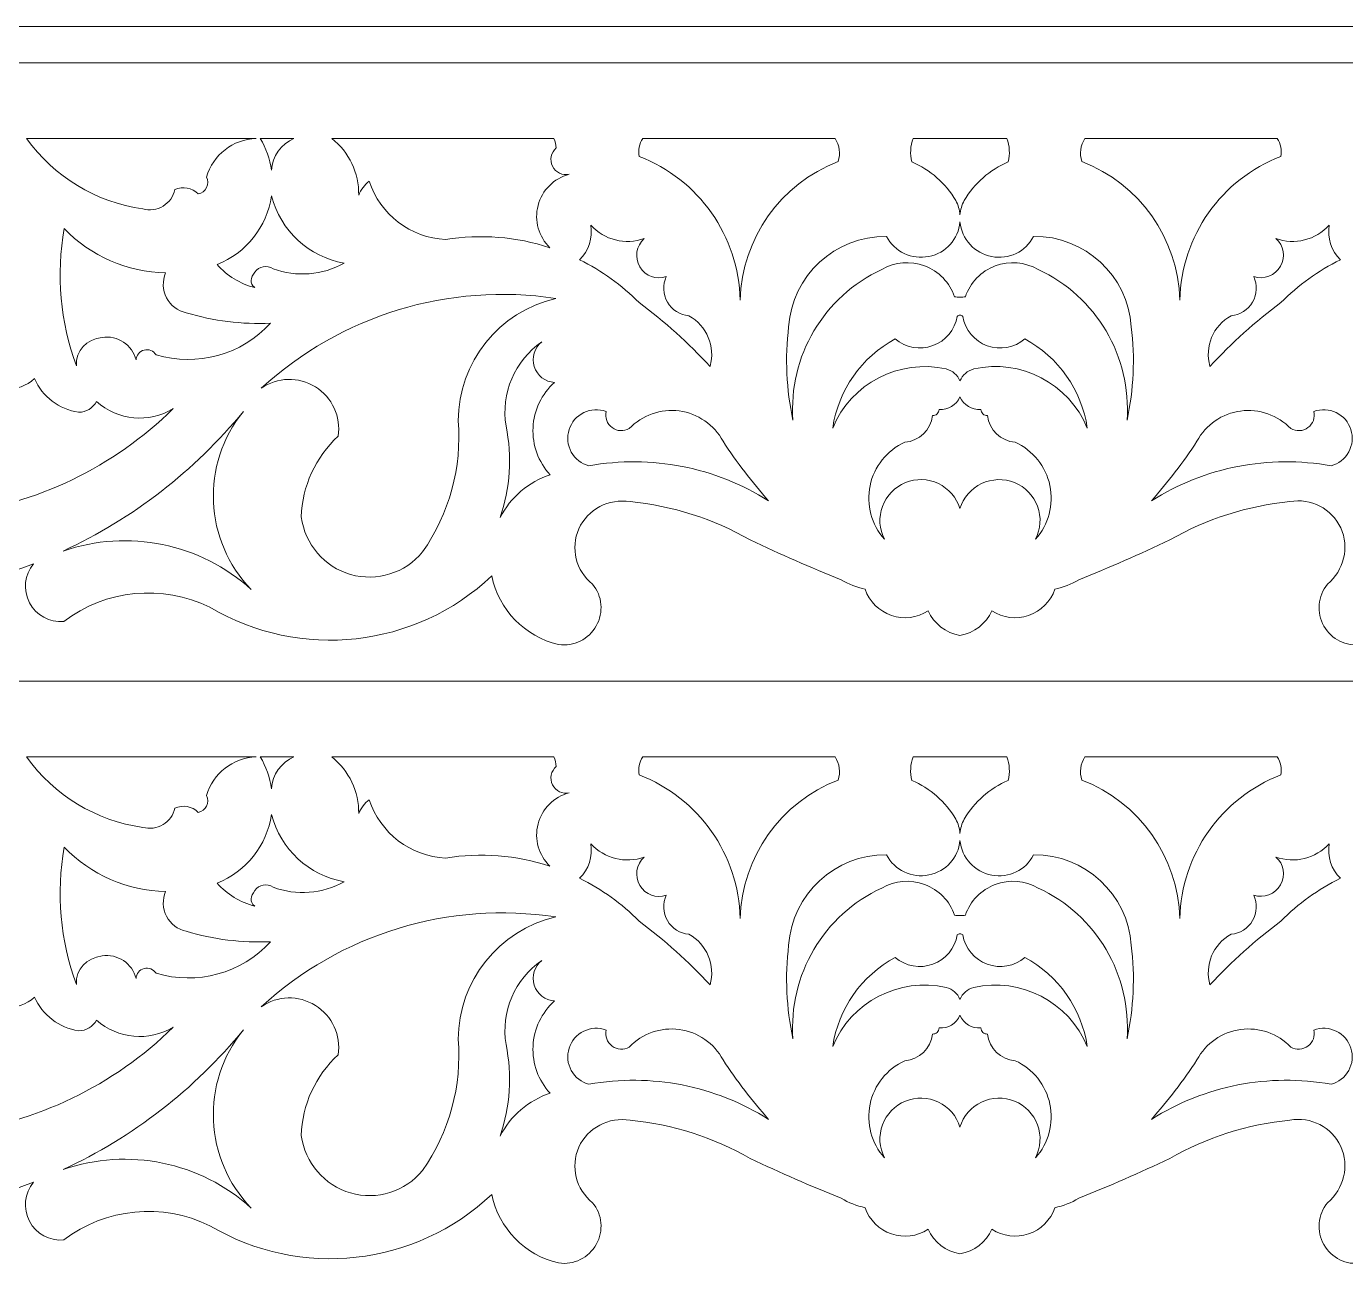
# Model space of a CAD drawing. Header units: millimetres. Extents: x 4334 to 4578, y 2334 to 2588.
# Drawn here: x 4385 to 4457.4, y 2386.8 to 2456.2 of the extents above; entities that cross this region are included whole.
import ezdxf

# ---------------------------------------------------------------- set-up
doc = ezdxf.new("R2010")
doc.units = ezdxf.units.MM
doc.header["$MEASUREMENT"] = 0
doc.layers.add('SITARA ALL', color=18, linetype='Continuous', true_color=0x000000)

msp = doc.modelspace()

# ---------------------------------------------------------------- linework, layer by layer
at = {"layer": 'SITARA ALL', "lineweight": 9}
for points, knots in [([(4334.261, 2456.195), (4334.261, 2456.195), (4578.261, 2456.195), (4578.261, 2456.195), (4578.261, 2456.195), (4578.261, 2334.195), (4578.261, 2334.195), (4578.261, 2334.195), (4334.261, 2334.195), (4334.261, 2334.195), (4334.261, 2334.195), (4334.261, 2456.195), (4334.261, 2456.195)], [0, 0, 0, 0, 0.25, 0.25, 0.25, 0.5, 0.5, 0.5, 0.75, 0.75, 0.75, 1, 1, 1, 1]), ([(4461.984, 2426.008), (4466.189, 2422.041), (4472.506, 2421.336), (4477.476, 2424.288), (4480.084, 2425.564), (4483.191, 2425.26), (4485.505, 2423.506), (4486.285, 2423.441), (4487.028, 2423.851), (4487.389, 2424.546), (4487.75, 2425.241), (4487.667, 2426.074), (4487.165, 2426.674), (4490.548, 2425.357), (4494.152, 2424.705), (4497.782, 2424.756), (4499.253, 2425.095), (4500.797, 2424.671), (4501.891, 2423.63), (4502.483, 2424.149), (4502.609, 2425.022), (4502.187, 2425.687), (4503.443, 2425.07), (4504.531, 2424.157), (4505.356, 2423.026), (4505.847, 2424.006), (4505.845, 2425.16), (4505.35, 2426.138), (4504.855, 2427.116), (4503.934, 2427.799), (4502.853, 2427.982), (4503.969, 2427.938), (4505.066, 2427.676), (4506.081, 2427.211), (4506.446, 2426.812), (4507.021, 2426.684), (4507.521, 2426.89), (4508.021, 2427.097), (4508.339, 2427.582), (4508.316, 2428.122), (4509.198, 2426.787), (4509.057, 2425.02), (4507.977, 2423.839), (4509.197, 2424.087), (4510.192, 2424.965), (4510.59, 2426.144), (4510.988, 2427.324), (4510.737, 2428.615), (4509.916, 2429.551), (4510.5, 2429.046), (4510.999, 2428.45), (4511.392, 2427.785), (4512.219, 2428.335), (4512.682, 2429.29), (4512.601, 2430.28), (4512.509, 2431.194), (4512.721, 2432.114), (4513.205, 2432.896), (4513.2, 2432.011), (4513.67, 2431.192), (4514.438, 2430.75), (4513.786, 2429.958), (4513.848, 2428.799), (4514.58, 2428.081), (4515.311, 2427.363), (4516.28, 2427.179), (4517.06, 2427.845), (4516.894, 2427.707), (4516.796, 2427.505), (4516.789, 2427.29), (4516.782, 2427.075), (4516.868, 2426.868), (4517.025, 2426.721), (4517.182, 2426.574), (4517.394, 2426.501), (4517.608, 2426.521), (4517.823, 2426.541), (4518.017, 2426.652), (4518.144, 2426.826), (4520.116, 2427.879), (4522.372, 2428.28), (4524.586, 2427.972), (4527.037, 2427.775), (4529.466, 2428.553), (4531.346, 2430.138), (4531.712, 2428.87), (4532.986, 2428.094), (4534.28, 2428.354), (4534.28, 2428.354), (4536.261, 2428.354), (4536.261, 2428.354), (4536.261, 2428.354), (4536.261, 2454.195), (4536.261, 2454.195), (4536.261, 2454.195), (4436.261, 2454.195), (4436.261, 2454.195), (4436.261, 2454.195), (4336.261, 2454.195), (4336.261, 2454.195), (4336.261, 2454.195), (4336.261, 2428.354), (4336.261, 2428.354), (4336.261, 2428.354), (4338.242, 2428.354), (4338.242, 2428.354), (4339.536, 2428.096), (4340.811, 2428.87), (4341.176, 2430.138), (4343.056, 2428.553), (4345.485, 2427.775), (4347.936, 2427.972), (4350.15, 2428.28), (4352.406, 2427.879), (4354.378, 2426.826), (4354.504, 2426.652), (4354.7, 2426.541), (4354.914, 2426.521), (4355.129, 2426.501), (4355.34, 2426.573), (4355.497, 2426.721), (4355.654, 2426.869), (4355.739, 2427.076), (4355.733, 2427.291), (4355.726, 2427.507), (4355.628, 2427.708), (4355.462, 2427.845), (4356.316, 2427.278), (4357.462, 2427.457), (4358.102, 2428.258), (4358.742, 2429.06), (4358.826, 2430.042), (4358.084, 2430.75), (4358.851, 2431.192), (4359.321, 2432.011), (4359.317, 2432.896), (4359.8, 2432.114), (4360.012, 2431.194), (4359.92, 2430.28), (4359.84, 2429.29), (4360.302, 2428.335), (4361.13, 2427.785), (4361.523, 2428.45), (4362.021, 2429.046), (4362.605, 2429.551), (4361.788, 2428.612), (4361.533, 2427.31), (4361.936, 2426.132), (4362.338, 2424.954), (4363.324, 2424.082), (4364.544, 2423.839), (4363.463, 2425.02), (4363.324, 2426.786), (4364.206, 2428.122), (4364.188, 2427.582), (4364.51, 2427.088), (4365.011, 2426.886), (4365.513, 2426.684), (4366.079, 2426.808), (4366.441, 2427.211), (4367.456, 2427.676), (4368.552, 2427.938), (4369.668, 2427.982), (4368.588, 2427.797), (4367.66, 2427.11), (4367.168, 2426.131), (4366.675, 2425.152), (4366.672, 2424.005), (4367.166, 2423.026), (4367.991, 2424.157), (4369.078, 2425.07), (4370.334, 2425.687), (4369.913, 2425.021), (4370.038, 2424.149), (4370.63, 2423.63), (4371.724, 2424.671), (4373.268, 2425.094), (4374.74, 2424.756), (4378.37, 2424.705), (4381.974, 2425.356), (4385.357, 2426.674), (4384.859, 2426.07), (4384.773, 2425.226), (4385.139, 2424.533), (4385.505, 2423.841), (4386.237, 2423.435), (4387.017, 2423.506), (4389.33, 2425.261), (4392.437, 2425.563), (4395.045, 2424.288), (4400.018, 2421.34), (4406.336, 2422.038), (4410.538, 2426.008), (4410.915, 2424.14), (4412.347, 2422.666), (4414.204, 2422.238), (4415.041, 2422.116), (4415.866, 2422.523), (4416.278, 2423.262), (4416.691, 2424.001), (4416.615, 2424.904), (4416.072, 2425.552), (4415.158, 2426.279), (4414.85, 2427.532), (4415.323, 2428.6), (4415.797, 2429.668), (4416.979, 2430.274), (4418.132, 2430.085), (4420.458, 2429.861), (4422.711, 2429.142), (4424.738, 2427.979), (4426.384, 2427.201), (4428.052, 2426.472), (4429.741, 2425.792), (4430.147, 2425.551), (4430.589, 2425.377), (4431.05, 2425.276), (4431.282, 2424.598), (4431.815, 2424.067), (4432.493, 2423.835), (4433.171, 2423.604), (4433.913, 2423.697), (4434.511, 2424.091), (4434.83, 2423.375), (4435.487, 2422.867), (4436.261, 2422.741), (4437.034, 2422.868), (4437.692, 2423.375), (4438.01, 2424.091), (4438.609, 2423.698), (4439.356, 2423.604), (4440.033, 2423.837), (4440.71, 2424.07), (4441.24, 2424.598), (4441.471, 2425.276), (4441.933, 2425.377), (4442.375, 2425.551), (4442.781, 2425.792), (4444.469, 2426.472), (4446.138, 2427.201), (4447.784, 2427.979), (4449.811, 2429.142), (4452.063, 2429.861), (4454.389, 2430.085), (4455.538, 2430.296), (4456.685, 2429.703), (4457.178, 2428.645), (4457.671, 2427.586), (4457.349, 2426.296), (4456.449, 2425.552), (4455.912, 2424.899), (4455.833, 2423.982), (4456.252, 2423.247), (4456.67, 2422.512), (4457.482, 2422.109), (4458.318, 2422.238), (4460.174, 2422.667), (4461.608, 2424.14), (4461.984, 2426.008)], [0, 0, 0, 0, 0.011628, 0.011628, 0.011628, 0.023256, 0.023256, 0.023256, 0.034884, 0.034884, 0.034884, 0.046512, 0.046512, 0.046512, 0.05814, 0.05814, 0.05814, 0.069767, 0.069767, 0.069767, 0.081395, 0.081395, 0.081395, 0.093023, 0.093023, 0.093023, 0.104651, 0.104651, 0.104651, 0.116279, 0.116279, 0.116279, 0.127907, 0.127907, 0.127907, 0.139535, 0.139535, 0.139535, 0.151163, 0.151163, 0.151163, 0.162791, 0.162791, 0.162791, 0.174419, 0.174419, 0.174419, 0.186047, 0.186047, 0.186047, 0.197674, 0.197674, 0.197674, 0.209302, 0.209302, 0.209302, 0.22093, 0.22093, 0.22093, 0.232558, 0.232558, 0.232558, 0.244186, 0.244186, 0.244186, 0.255814, 0.255814, 0.255814, 0.267442, 0.267442, 0.267442, 0.27907, 0.27907, 0.27907, 0.290698, 0.290698, 0.290698, 0.302326, 0.302326, 0.302326, 0.313953, 0.313953, 0.313953, 0.325581, 0.325581, 0.325581, 0.337209, 0.337209, 0.337209, 0.348837, 0.348837, 0.348837, 0.360465, 0.360465, 0.360465, 0.372093, 0.372093, 0.372093, 0.383721, 0.383721, 0.383721, 0.395349, 0.395349, 0.395349, 0.406977, 0.406977, 0.406977, 0.418605, 0.418605, 0.418605, 0.430233, 0.430233, 0.430233, 0.44186, 0.44186, 0.44186, 0.453488, 0.453488, 0.453488, 0.465116, 0.465116, 0.465116, 0.476744, 0.476744, 0.476744, 0.488372, 0.488372, 0.488372, 0.5, 0.5, 0.5, 0.511628, 0.511628, 0.511628, 0.523256, 0.523256, 0.523256, 0.534884, 0.534884, 0.534884, 0.546512, 0.546512, 0.546512, 0.55814, 0.55814, 0.55814, 0.569767, 0.569767, 0.569767, 0.581395, 0.581395, 0.581395, 0.593023, 0.593023, 0.593023, 0.604651, 0.604651, 0.604651, 0.616279, 0.616279, 0.616279, 0.627907, 0.627907, 0.627907, 0.639535, 0.639535, 0.639535, 0.651163, 0.651163, 0.651163, 0.662791, 0.662791, 0.662791, 0.674419, 0.674419, 0.674419, 0.686047, 0.686047, 0.686047, 0.697674, 0.697674, 0.697674, 0.709302, 0.709302, 0.709302, 0.72093, 0.72093, 0.72093, 0.732558, 0.732558, 0.732558, 0.744186, 0.744186, 0.744186, 0.755814, 0.755814, 0.755814, 0.767442, 0.767442, 0.767442, 0.77907, 0.77907, 0.77907, 0.790698, 0.790698, 0.790698, 0.802326, 0.802326, 0.802326, 0.813953, 0.813953, 0.813953, 0.825581, 0.825581, 0.825581, 0.837209, 0.837209, 0.837209, 0.848837, 0.848837, 0.848837, 0.860465, 0.860465, 0.860465, 0.872093, 0.872093, 0.872093, 0.883721, 0.883721, 0.883721, 0.895349, 0.895349, 0.895349, 0.906977, 0.906977, 0.906977, 0.918605, 0.918605, 0.918605, 0.930233, 0.930233, 0.930233, 0.94186, 0.94186, 0.94186, 0.953488, 0.953488, 0.953488, 0.965116, 0.965116, 0.965116, 0.976744, 0.976744, 0.976744, 0.988372, 0.988372, 0.988372, 1, 1, 1, 1]), ([(4391.363, 2446.168), (4388.796, 2446.532), (4386.489, 2447.932), (4384.981, 2450.041), (4384.981, 2450.041), (4397.585, 2450.041), (4397.585, 2450.041), (4396.315, 2449.991), (4395.219, 2449.137), (4394.861, 2447.917), (4394.953, 2447.738), (4394.956, 2447.525), (4394.868, 2447.343), (4394.781, 2447.162), (4394.611, 2447.031), (4394.413, 2446.992), (4394.075, 2447.329), (4393.567, 2447.423), (4393.131, 2447.229), (4393.046, 2446.85), (4392.809, 2446.521), (4392.475, 2446.321), (4392.142, 2446.12), (4391.739, 2446.065), (4391.363, 2446.168)], [0, 0, 0, 0, 0.125, 0.125, 0.125, 0.25, 0.25, 0.25, 0.375, 0.375, 0.375, 0.5, 0.5, 0.5, 0.625, 0.625, 0.625, 0.75, 0.75, 0.75, 0.875, 0.875, 0.875, 1, 1, 1, 1]), ([(4398.438, 2448.291), (4398.347, 2448.909), (4398.136, 2449.503), (4397.817, 2450.041), (4397.817, 2450.041), (4399.671, 2450.041), (4399.671, 2450.041), (4398.96, 2449.74), (4398.482, 2449.062), (4398.438, 2448.291)], [0, 0, 0, 0, 0.333333, 0.333333, 0.333333, 0.666667, 0.666667, 0.666667, 1, 1, 1, 1]), ([(4413.735, 2444.037), (4411.886, 2444.64), (4409.92, 2444.794), (4408, 2444.487), (4406.072, 2444.58), (4404.401, 2445.857), (4403.804, 2447.692), (4403.548, 2447.49), (4403.349, 2447.225), (4403.225, 2446.923), (4403.243, 2448.136), (4402.698, 2449.288), (4401.747, 2450.041), (4401.747, 2450.041), (4413.941, 2450.041), (4413.941, 2450.041), (4414.021, 2449.877), (4414.067, 2449.698), (4414.078, 2449.515), (4413.789, 2449.266), (4413.707, 2448.852), (4413.878, 2448.511), (4414.05, 2448.169), (4414.415, 2447.985), (4414.788, 2448.068), (4413.95, 2447.849), (4413.296, 2447.194), (4413.079, 2446.356), (4412.862, 2445.518), (4413.109, 2444.635), (4413.735, 2444.037)], [0, 0, 0, 0, 0.1, 0.1, 0.1, 0.2, 0.2, 0.2, 0.3, 0.3, 0.3, 0.4, 0.4, 0.4, 0.5, 0.5, 0.5, 0.6, 0.6, 0.6, 0.7, 0.7, 0.7, 0.8, 0.8, 0.8, 0.9, 0.9, 0.9, 1, 1, 1, 1]), ([(4424.183, 2441.16), (4424.102, 2444.675), (4421.912, 2447.791), (4418.632, 2449.055), (4418.571, 2449.397), (4418.642, 2449.749), (4418.829, 2450.041), (4418.829, 2450.041), (4429.401, 2450.041), (4429.401, 2450.041), (4429.643, 2449.662), (4429.704, 2449.194), (4429.566, 2448.766), (4426.4, 2447.549), (4424.276, 2444.551), (4424.183, 2441.16)], [0, 0, 0, 0, 0.2, 0.2, 0.2, 0.4, 0.4, 0.4, 0.6, 0.6, 0.6, 0.8, 0.8, 0.8, 1, 1, 1, 1]), ([(4436.261, 2445.84), (4436.236, 2446.115), (4436.158, 2446.382), (4436.032, 2446.628), (4435.471, 2447.575), (4434.623, 2448.319), (4433.611, 2448.752), (4433.506, 2449.179), (4433.533, 2449.629), (4433.688, 2450.041), (4433.688, 2450.041), (4436.261, 2450.041), (4436.261, 2450.041), (4436.261, 2450.041), (4438.834, 2450.041), (4438.834, 2450.041), (4438.989, 2449.629), (4439.015, 2449.179), (4438.911, 2448.752), (4437.898, 2448.318), (4437.051, 2447.575), (4436.49, 2446.628), (4436.363, 2446.382), (4436.286, 2446.115), (4436.261, 2445.84)], [0, 0, 0, 0, 0.125, 0.125, 0.125, 0.25, 0.25, 0.25, 0.375, 0.375, 0.375, 0.5, 0.5, 0.5, 0.625, 0.625, 0.625, 0.75, 0.75, 0.75, 0.875, 0.875, 0.875, 1, 1, 1, 1]), ([(4448.339, 2441.16), (4448.244, 2444.551), (4446.123, 2447.551), (4442.955, 2448.766), (4442.817, 2449.194), (4442.878, 2449.662), (4443.121, 2450.041), (4443.121, 2450.041), (4453.692, 2450.041), (4453.692, 2450.041), (4453.88, 2449.749), (4453.95, 2449.397), (4453.89, 2449.055), (4450.61, 2447.79), (4448.418, 2444.675), (4448.339, 2441.16)], [0, 0, 0, 0, 0.2, 0.2, 0.2, 0.4, 0.4, 0.4, 0.6, 0.6, 0.6, 0.8, 0.8, 0.8, 1, 1, 1, 1]), ([(4397.517, 2441.842), (4396.717, 2442.052), (4395.995, 2442.493), (4395.443, 2443.11), (4397.045, 2443.742), (4398.186, 2445.178), (4398.438, 2446.881), (4398.925, 2444.971), (4400.486, 2443.524), (4402.428, 2443.187), (4401.233, 2442.518), (4399.803, 2442.408), (4398.518, 2442.884), (4398.19, 2443.102), (4397.748, 2443.021), (4397.517, 2442.701), (4397.287, 2442.381), (4397.207, 2442.085), (4397.517, 2441.842)], [0, 0, 0, 0, 0.166667, 0.166667, 0.166667, 0.333333, 0.333333, 0.333333, 0.5, 0.5, 0.5, 0.666667, 0.666667, 0.666667, 0.833333, 0.833333, 0.833333, 1, 1, 1, 1]), ([(4445.439, 2434.56), (4445.689, 2438.068), (4443.748, 2441.363), (4440.556, 2442.839), (4439.839, 2443.254), (4438.974, 2443.326), (4438.198, 2443.034), (4437.423, 2442.743), (4436.821, 2442.124), (4436.555, 2441.34), (4436.457, 2441.326), (4436.359, 2441.321), (4436.261, 2441.325), (4436.162, 2441.321), (4436.064, 2441.326), (4435.967, 2441.34), (4435.699, 2442.124), (4435.094, 2442.746), (4434.318, 2443.036), (4433.542, 2443.326), (4432.682, 2443.255), (4431.966, 2442.839), (4428.774, 2441.361), (4426.83, 2438.068), (4427.082, 2434.56), (4426.72, 2436.246), (4426.64, 2437.981), (4426.848, 2439.694), (4427.043, 2442.507), (4429.399, 2444.683), (4432.219, 2444.66), (4432.664, 2443.815), (4433.614, 2443.365), (4434.55, 2443.556), (4435.486, 2443.746), (4436.181, 2444.5), (4436.261, 2445.453), (4436.354, 2444.502), (4437.064, 2443.726), (4438.002, 2443.549), (4438.941, 2443.373), (4439.87, 2443.809), (4440.303, 2444.66), (4443.123, 2444.686), (4445.476, 2442.507), (4445.674, 2439.694), (4445.881, 2437.981), (4445.802, 2436.246), (4445.439, 2434.56)], [0, 0, 0, 0, 0.0625, 0.0625, 0.0625, 0.125, 0.125, 0.125, 0.1875, 0.1875, 0.1875, 0.25, 0.25, 0.25, 0.3125, 0.3125, 0.3125, 0.375, 0.375, 0.375, 0.4375, 0.4375, 0.4375, 0.5, 0.5, 0.5, 0.5625, 0.5625, 0.5625, 0.625, 0.625, 0.625, 0.6875, 0.6875, 0.6875, 0.75, 0.75, 0.75, 0.8125, 0.8125, 0.8125, 0.875, 0.875, 0.875, 0.9375, 0.9375, 0.9375, 1, 1, 1, 1]), ([(4387.714, 2437.545), (4386.829, 2439.955), (4386.597, 2442.557), (4387.042, 2445.086), (4388.505, 2443.566), (4390.51, 2442.689), (4392.62, 2442.649), (4392.431, 2442.21), (4392.448, 2441.709), (4392.668, 2441.285), (4392.888, 2440.86), (4393.284, 2440.558), (4393.752, 2440.46), (4395.252, 2440.012), (4396.815, 2439.819), (4398.378, 2439.886), (4396.788, 2438.151), (4394.345, 2437.479), (4392.091, 2438.152), (4391.954, 2438.375), (4391.687, 2438.481), (4391.435, 2438.413), (4391.183, 2438.346), (4391.005, 2438.13), (4390.996, 2437.869), (4390.786, 2438.703), (4389.977, 2439.24), (4389.127, 2439.109), (4388.277, 2438.979), (4387.665, 2438.404), (4387.714, 2437.545)], [0, 0, 0, 0, 0.1, 0.1, 0.1, 0.2, 0.2, 0.2, 0.3, 0.3, 0.3, 0.4, 0.4, 0.4, 0.5, 0.5, 0.5, 0.6, 0.6, 0.6, 0.7, 0.7, 0.7, 0.8, 0.8, 0.8, 0.9, 0.9, 0.9, 1, 1, 1, 1]), ([(4422.527, 2437.519), (4421.339, 2438.802), (4420.035, 2439.974), (4418.633, 2441.018), (4417.68, 2441.979), (4416.575, 2442.775), (4415.361, 2443.374), (4415.864, 2443.869), (4416.094, 2444.577), (4415.976, 2445.273), (4416.718, 2444.458), (4417.876, 2444.169), (4418.913, 2444.541), (4418.468, 2444.147), (4418.368, 2443.49), (4418.676, 2442.981), (4418.983, 2442.472), (4419.569, 2442.24), (4420.126, 2442.45), (4419.914, 2442.001), (4419.936, 2441.476), (4420.185, 2441.046), (4420.434, 2440.615), (4420.875, 2440.336), (4421.37, 2440.296), (4422.356, 2439.754), (4422.836, 2438.601), (4422.527, 2437.519)], [0, 0, 0, 0, 0.111111, 0.111111, 0.111111, 0.222222, 0.222222, 0.222222, 0.333333, 0.333333, 0.333333, 0.444444, 0.444444, 0.444444, 0.555556, 0.555556, 0.555556, 0.666667, 0.666667, 0.666667, 0.777778, 0.777778, 0.777778, 0.888889, 0.888889, 0.888889, 1, 1, 1, 1]), ([(4449.995, 2437.519), (4449.685, 2438.6), (4450.166, 2439.753), (4451.151, 2440.296), (4451.647, 2440.337), (4452.09, 2440.618), (4452.338, 2441.049), (4452.586, 2441.48), (4452.609, 2442.001), (4452.396, 2442.45), (4452.959, 2442.26), (4453.578, 2442.499), (4453.868, 2443.019), (4454.157, 2443.539), (4454.067, 2444.162), (4453.609, 2444.541), (4454.646, 2444.17), (4455.804, 2444.458), (4456.545, 2445.273), (4456.428, 2444.577), (4456.657, 2443.869), (4457.16, 2443.374), (4455.947, 2442.775), (4454.842, 2441.979), (4453.889, 2441.018), (4452.486, 2439.974), (4451.183, 2438.802), (4449.995, 2437.519)], [0, 0, 0, 0, 0.111111, 0.111111, 0.111111, 0.222222, 0.222222, 0.222222, 0.333333, 0.333333, 0.333333, 0.444444, 0.444444, 0.444444, 0.555556, 0.555556, 0.555556, 0.666667, 0.666667, 0.666667, 0.777778, 0.777778, 0.777778, 0.888889, 0.888889, 0.888889, 1, 1, 1, 1]), ([(4406.734, 2427.32), (4405.78, 2426.158), (4404.228, 2425.673), (4402.782, 2426.085), (4401.336, 2426.497), (4400.269, 2427.753), (4400.071, 2429.243), (4400.121, 2430.932), (4400.851, 2432.531), (4402.095, 2433.676), (4402.26, 2434.749), (4401.768, 2435.817), (4400.845, 2436.389), (4399.923, 2436.961), (4398.763, 2436.938), (4397.875, 2436.313), (4402.237, 2440.325), (4408.189, 2442.14), (4414.048, 2441.248), (4410.924, 2440.516), (4408.711, 2437.742), (4408.696, 2434.533), (4408.901, 2431.974), (4408.207, 2429.423), (4406.734, 2427.32)], [0, 0, 0, 0, 0.125, 0.125, 0.125, 0.25, 0.25, 0.25, 0.375, 0.375, 0.375, 0.5, 0.5, 0.5, 0.625, 0.625, 0.625, 0.75, 0.75, 0.75, 0.875, 0.875, 0.875, 1, 1, 1, 1]), ([(4429.267, 2434.129), (4429.577, 2436.212), (4430.851, 2438.027), (4432.703, 2439.028), (4433.274, 2438.54), (4434.063, 2438.397), (4434.769, 2438.655), (4435.475, 2438.912), (4435.985, 2439.522), (4436.107, 2440.263), (4436.148, 2440.303), (4436.203, 2440.326), (4436.261, 2440.326), (4436.318, 2440.326), (4436.373, 2440.303), (4436.414, 2440.263), (4436.539, 2439.522), (4437.054, 2438.906), (4437.76, 2438.652), (4438.467, 2438.397), (4439.25, 2438.538), (4439.819, 2439.028), (4441.671, 2438.028), (4442.944, 2436.211), (4443.255, 2434.129), (4442.237, 2436.584), (4439.608, 2437.954), (4437.015, 2437.376), (4436.674, 2437.285), (4436.396, 2437.041), (4436.261, 2436.716), (4436.126, 2437.041), (4435.847, 2437.285), (4435.507, 2437.376), (4432.913, 2437.951), (4430.282, 2436.585), (4429.267, 2434.129)], [0, 0, 0, 0, 0.083333, 0.083333, 0.083333, 0.166667, 0.166667, 0.166667, 0.25, 0.25, 0.25, 0.333333, 0.333333, 0.333333, 0.416667, 0.416667, 0.416667, 0.5, 0.5, 0.5, 0.583333, 0.583333, 0.583333, 0.666667, 0.666667, 0.666667, 0.75, 0.75, 0.75, 0.833333, 0.833333, 0.833333, 0.916667, 0.916667, 0.916667, 1, 1, 1, 1]), ([(4410.992, 2429.213), (4411.552, 2430.829), (4411.665, 2432.565), (4411.319, 2434.24), (4411.028, 2436.032), (4411.797, 2437.833), (4413.29, 2438.865), (4412.881, 2438.543), (4412.714, 2438), (4412.872, 2437.504), (4413.03, 2437.007), (4413.469, 2436.661), (4413.989, 2436.635), (4413.275, 2436.001), (4412.847, 2435.105), (4412.802, 2434.151), (4412.756, 2433.196), (4413.094, 2432.267), (4413.744, 2431.567), (4412.557, 2431.167), (4411.571, 2430.324), (4410.992, 2429.213)], [0, 0, 0, 0, 0.142857, 0.142857, 0.142857, 0.285714, 0.285714, 0.285714, 0.428571, 0.428571, 0.428571, 0.571429, 0.571429, 0.571429, 0.714286, 0.714286, 0.714286, 0.857143, 0.857143, 0.857143, 1, 1, 1, 1]), ([(4380.959, 2429.383), (4380.01, 2429.339), (4379.125, 2429.863), (4378.707, 2430.717), (4378.289, 2431.571), (4378.429, 2432.604), (4379.046, 2433.327), (4379.293, 2433.6), (4379.396, 2433.974), (4379.324, 2434.336), (4379.251, 2434.697), (4379.013, 2435.001), (4378.68, 2435.157), (4379.586, 2435.941), (4380.936, 2435.925), (4381.825, 2435.121), (4382.315, 2435.596), (4382.507, 2436.299), (4382.325, 2436.957), (4383.15, 2436.077), (4384.528, 2436.027), (4385.412, 2436.847), (4385.85, 2435.856), (4386.764, 2435.158), (4387.835, 2434.995), (4388.249, 2434.994), (4388.63, 2435.221), (4388.823, 2435.587), (4389.988, 2434.541), (4391.698, 2434.381), (4393.036, 2435.194), (4389.763, 2431.978), (4385.515, 2429.934), (4380.959, 2429.383)], [0, 0, 0, 0, 0.090909, 0.090909, 0.090909, 0.181818, 0.181818, 0.181818, 0.272727, 0.272727, 0.272727, 0.363636, 0.363636, 0.363636, 0.454545, 0.454545, 0.454545, 0.545455, 0.545455, 0.545455, 0.636364, 0.636364, 0.636364, 0.727273, 0.727273, 0.727273, 0.818182, 0.818182, 0.818182, 0.909091, 0.909091, 0.909091, 1, 1, 1, 1]), ([(4440.412, 2428.018), (4440.7, 2428.58), (4440.739, 2429.237), (4440.519, 2429.828), (4440.299, 2430.42), (4439.844, 2430.891), (4439.259, 2431.129), (4438.674, 2431.366), (4438.016, 2431.347), (4437.446, 2431.076), (4436.876, 2430.806), (4436.446, 2430.311), (4436.261, 2429.708), (4436.074, 2430.311), (4435.643, 2430.808), (4435.073, 2431.078), (4434.502, 2431.348), (4433.847, 2431.367), (4433.263, 2431.129), (4432.678, 2430.89), (4432.221, 2430.417), (4432.002, 2429.825), (4431.782, 2429.233), (4431.821, 2428.579), (4432.109, 2428.018), (4431.394, 2428.819), (4431.102, 2429.912), (4431.321, 2430.963), (4431.54, 2432.014), (4432.251, 2432.902), (4433.226, 2433.351), (4434.021, 2433.409), (4434.661, 2434.025), (4434.747, 2434.818), (4434.841, 2434.809), (4434.934, 2434.84), (4435.004, 2434.904), (4435.074, 2434.968), (4435.114, 2435.057), (4435.114, 2435.152), (4435.607, 2435.108), (4436.071, 2435.389), (4436.261, 2435.846), (4436.451, 2435.389), (4436.915, 2435.108), (4437.408, 2435.152), (4437.408, 2435.057), (4437.448, 2434.967), (4437.518, 2434.904), (4437.587, 2434.84), (4437.68, 2434.809), (4437.774, 2434.818), (4437.861, 2434.025), (4438.5, 2433.408), (4439.295, 2433.351), (4440.271, 2432.904), (4440.978, 2432.021), (4441.199, 2430.97), (4441.42, 2429.92), (4441.125, 2428.821), (4440.412, 2428.018)], [0, 0, 0, 0, 0.05, 0.05, 0.05, 0.1, 0.1, 0.1, 0.15, 0.15, 0.15, 0.2, 0.2, 0.2, 0.25, 0.25, 0.25, 0.3, 0.3, 0.3, 0.35, 0.35, 0.35, 0.4, 0.4, 0.4, 0.45, 0.45, 0.45, 0.5, 0.5, 0.5, 0.55, 0.55, 0.55, 0.6, 0.6, 0.6, 0.65, 0.65, 0.65, 0.7, 0.7, 0.7, 0.75, 0.75, 0.75, 0.8, 0.8, 0.8, 0.85, 0.85, 0.85, 0.9, 0.9, 0.9, 0.95, 0.95, 0.95, 1, 1, 1, 1]), ([(4397.323, 2425.256), (4394.521, 2427.795), (4390.562, 2428.606), (4386.988, 2427.37), (4390.823, 2429.151), (4394.207, 2431.771), (4396.889, 2435.04), (4394.535, 2432.136), (4394.719, 2427.937), (4397.323, 2425.256)], [0, 0, 0, 0, 0.333333, 0.333333, 0.333333, 0.666667, 0.666667, 0.666667, 1, 1, 1, 1]), ([(4425.744, 2430.126), (4422.813, 2431.986), (4419.292, 2432.675), (4415.876, 2432.055), (4415.463, 2432.164), (4415.112, 2432.438), (4414.906, 2432.812), (4414.699, 2433.187), (4414.656, 2433.632), (4414.784, 2434.04), (4414.912, 2434.448), (4415.202, 2434.785), (4415.586, 2434.974), (4415.97, 2435.163), (4416.416, 2435.186), (4416.818, 2435.038), (4416.742, 2434.704), (4416.871, 2434.356), (4417.148, 2434.153), (4417.424, 2433.95), (4417.789, 2433.926), (4418.086, 2434.098), (4418.796, 2434.843), (4419.818, 2435.202), (4420.838, 2435.066), (4421.857, 2434.93), (4422.753, 2434.308), (4423.242, 2433.403), (4423.995, 2432.251), (4424.831, 2431.156), (4425.744, 2430.126)], [0, 0, 0, 0, 0.1, 0.1, 0.1, 0.2, 0.2, 0.2, 0.3, 0.3, 0.3, 0.4, 0.4, 0.4, 0.5, 0.5, 0.5, 0.6, 0.6, 0.6, 0.7, 0.7, 0.7, 0.8, 0.8, 0.8, 0.9, 0.9, 0.9, 1, 1, 1, 1]), ([(4446.778, 2430.126), (4447.691, 2431.156), (4448.527, 2432.251), (4449.279, 2433.403), (4449.766, 2434.309), (4450.657, 2434.927), (4451.676, 2435.065), (4452.695, 2435.204), (4453.724, 2434.841), (4454.435, 2434.098), (4454.733, 2433.928), (4455.104, 2433.951), (4455.378, 2434.156), (4455.653, 2434.361), (4455.782, 2434.704), (4455.704, 2435.038), (4456.105, 2435.186), (4456.55, 2435.163), (4456.934, 2434.975), (4457.318, 2434.787), (4457.609, 2434.447), (4457.738, 2434.04), (4457.866, 2433.632), (4457.823, 2433.189), (4457.617, 2432.814), (4457.411, 2432.439), (4457.058, 2432.165), (4456.645, 2432.055), (4453.23, 2432.674), (4449.708, 2431.986), (4446.778, 2430.126)], [0, 0, 0, 0, 0.1, 0.1, 0.1, 0.2, 0.2, 0.2, 0.3, 0.3, 0.3, 0.4, 0.4, 0.4, 0.5, 0.5, 0.5, 0.6, 0.6, 0.6, 0.7, 0.7, 0.7, 0.8, 0.8, 0.8, 0.9, 0.9, 0.9, 1, 1, 1, 1]), ([(4461.984, 2392.029), (4466.189, 2388.062), (4472.506, 2387.357), (4477.476, 2390.309), (4480.084, 2391.585), (4483.191, 2391.281), (4485.505, 2389.527), (4486.285, 2389.462), (4487.028, 2389.872), (4487.389, 2390.567), (4487.75, 2391.261), (4487.667, 2392.094), (4487.165, 2392.695), (4490.548, 2391.377), (4494.152, 2390.726), (4497.782, 2390.777), (4499.253, 2391.115), (4500.797, 2390.692), (4501.891, 2389.651), (4502.483, 2390.17), (4502.609, 2391.042), (4502.187, 2391.707), (4503.443, 2391.091), (4504.531, 2390.177), (4505.356, 2389.047), (4505.847, 2390.026), (4505.845, 2391.181), (4505.35, 2392.159), (4504.855, 2393.136), (4503.934, 2393.82), (4502.853, 2394.003), (4503.969, 2393.959), (4505.066, 2393.697), (4506.081, 2393.232), (4506.446, 2392.833), (4507.021, 2392.705), (4507.521, 2392.911), (4508.021, 2393.118), (4508.339, 2393.603), (4508.316, 2394.143), (4509.198, 2392.808), (4509.057, 2391.041), (4507.977, 2389.86), (4509.197, 2390.108), (4510.192, 2390.986), (4510.59, 2392.165), (4510.988, 2393.344), (4510.737, 2394.636), (4509.916, 2395.572), (4510.5, 2395.067), (4510.999, 2394.471), (4511.392, 2393.806), (4512.219, 2394.356), (4512.682, 2395.311), (4512.601, 2396.3), (4512.509, 2397.215), (4512.721, 2398.135), (4513.205, 2398.917), (4513.2, 2398.032), (4513.67, 2397.213), (4514.438, 2396.771), (4513.786, 2395.979), (4513.848, 2394.82), (4514.58, 2394.102), (4515.311, 2393.384), (4516.28, 2393.2), (4517.06, 2393.866), (4516.894, 2393.728), (4516.795, 2393.526), (4516.789, 2393.311), (4516.782, 2393.096), (4516.868, 2392.889), (4517.025, 2392.742), (4517.182, 2392.595), (4517.394, 2392.522), (4517.608, 2392.542), (4517.823, 2392.562), (4518.017, 2392.672), (4518.144, 2392.847), (4520.116, 2393.9), (4522.372, 2394.301), (4524.586, 2393.993), (4527.037, 2393.796), (4529.466, 2394.573), (4531.346, 2396.159), (4531.712, 2394.891), (4532.986, 2394.115), (4534.28, 2394.375), (4534.28, 2394.375), (4536.261, 2394.375), (4536.261, 2394.375), (4536.261, 2394.375), (4536.261, 2420.216), (4536.261, 2420.216), (4536.261, 2420.216), (4436.261, 2420.216), (4436.261, 2420.216), (4436.261, 2420.216), (4336.261, 2420.216), (4336.261, 2420.216), (4336.261, 2420.216), (4336.261, 2394.375), (4336.261, 2394.375), (4336.261, 2394.375), (4338.242, 2394.375), (4338.242, 2394.375), (4339.536, 2394.116), (4340.811, 2394.891), (4341.176, 2396.159), (4343.056, 2394.574), (4345.485, 2393.795), (4347.936, 2393.993), (4350.15, 2394.301), (4352.406, 2393.899), (4354.378, 2392.847), (4354.504, 2392.673), (4354.7, 2392.562), (4354.914, 2392.542), (4355.129, 2392.522), (4355.34, 2392.594), (4355.497, 2392.742), (4355.654, 2392.889), (4355.739, 2393.097), (4355.733, 2393.312), (4355.726, 2393.527), (4355.628, 2393.728), (4355.462, 2393.866), (4356.316, 2393.298), (4357.462, 2393.478), (4358.102, 2394.279), (4358.742, 2395.081), (4358.826, 2396.063), (4358.084, 2396.771), (4358.851, 2397.213), (4359.321, 2398.032), (4359.317, 2398.917), (4359.8, 2398.135), (4360.012, 2397.215), (4359.92, 2396.3), (4359.84, 2395.311), (4360.302, 2394.356), (4361.13, 2393.806), (4361.523, 2394.471), (4362.021, 2395.067), (4362.605, 2395.572), (4361.788, 2394.633), (4361.533, 2393.33), (4361.936, 2392.153), (4362.338, 2390.975), (4363.324, 2390.103), (4364.544, 2389.86), (4363.463, 2391.041), (4363.324, 2392.807), (4364.206, 2394.143), (4364.188, 2393.603), (4364.51, 2393.109), (4365.011, 2392.907), (4365.513, 2392.705), (4366.079, 2392.829), (4366.441, 2393.232), (4367.456, 2393.697), (4368.552, 2393.959), (4369.668, 2394.003), (4368.588, 2393.817), (4367.66, 2393.13), (4367.168, 2392.152), (4366.675, 2391.173), (4366.672, 2390.025), (4367.166, 2389.047), (4367.991, 2390.178), (4369.078, 2391.091), (4370.334, 2391.707), (4369.913, 2391.042), (4370.038, 2390.17), (4370.63, 2389.651), (4371.724, 2390.692), (4373.268, 2391.115), (4374.74, 2390.777), (4378.37, 2390.726), (4381.974, 2391.377), (4385.357, 2392.695), (4384.859, 2392.091), (4384.773, 2391.247), (4385.139, 2390.554), (4385.505, 2389.862), (4386.237, 2389.456), (4387.017, 2389.527), (4389.33, 2391.282), (4392.437, 2391.584), (4395.045, 2390.309), (4400.018, 2387.361), (4406.336, 2388.059), (4410.538, 2392.029), (4410.915, 2390.161), (4412.347, 2388.687), (4414.204, 2388.259), (4415.041, 2388.137), (4415.866, 2388.544), (4416.278, 2389.283), (4416.691, 2390.021), (4416.615, 2390.924), (4416.072, 2391.573), (4415.158, 2392.3), (4414.85, 2393.553), (4415.323, 2394.621), (4415.797, 2395.689), (4416.979, 2396.295), (4418.132, 2396.106), (4420.458, 2395.882), (4422.711, 2395.163), (4424.738, 2393.999), (4426.384, 2393.222), (4428.052, 2392.493), (4429.741, 2391.813), (4430.147, 2391.572), (4430.589, 2391.398), (4431.05, 2391.297), (4431.282, 2390.619), (4431.815, 2390.087), (4432.493, 2389.856), (4433.171, 2389.625), (4433.913, 2389.718), (4434.511, 2390.112), (4434.83, 2389.396), (4435.487, 2388.888), (4436.261, 2388.762), (4437.034, 2388.889), (4437.692, 2389.396), (4438.01, 2390.112), (4438.609, 2389.719), (4439.356, 2389.625), (4440.033, 2389.858), (4440.71, 2390.09), (4441.24, 2390.619), (4441.471, 2391.297), (4441.933, 2391.398), (4442.375, 2391.572), (4442.781, 2391.813), (4444.469, 2392.493), (4446.138, 2393.222), (4447.784, 2393.999), (4449.811, 2395.163), (4452.063, 2395.881), (4454.389, 2396.106), (4455.538, 2396.317), (4456.685, 2395.724), (4457.178, 2394.665), (4457.671, 2393.607), (4457.349, 2392.317), (4456.449, 2391.573), (4455.912, 2390.92), (4455.833, 2390.003), (4456.252, 2389.268), (4456.67, 2388.532), (4457.482, 2388.13), (4458.318, 2388.259), (4460.174, 2388.688), (4461.608, 2390.161), (4461.984, 2392.029)], [0, 0, 0, 0, 0.011628, 0.011628, 0.011628, 0.023256, 0.023256, 0.023256, 0.034884, 0.034884, 0.034884, 0.046512, 0.046512, 0.046512, 0.05814, 0.05814, 0.05814, 0.069767, 0.069767, 0.069767, 0.081395, 0.081395, 0.081395, 0.093023, 0.093023, 0.093023, 0.104651, 0.104651, 0.104651, 0.116279, 0.116279, 0.116279, 0.127907, 0.127907, 0.127907, 0.139535, 0.139535, 0.139535, 0.151163, 0.151163, 0.151163, 0.162791, 0.162791, 0.162791, 0.174419, 0.174419, 0.174419, 0.186047, 0.186047, 0.186047, 0.197674, 0.197674, 0.197674, 0.209302, 0.209302, 0.209302, 0.22093, 0.22093, 0.22093, 0.232558, 0.232558, 0.232558, 0.244186, 0.244186, 0.244186, 0.255814, 0.255814, 0.255814, 0.267442, 0.267442, 0.267442, 0.27907, 0.27907, 0.27907, 0.290698, 0.290698, 0.290698, 0.302326, 0.302326, 0.302326, 0.313953, 0.313953, 0.313953, 0.325581, 0.325581, 0.325581, 0.337209, 0.337209, 0.337209, 0.348837, 0.348837, 0.348837, 0.360465, 0.360465, 0.360465, 0.372093, 0.372093, 0.372093, 0.383721, 0.383721, 0.383721, 0.395349, 0.395349, 0.395349, 0.406977, 0.406977, 0.406977, 0.418605, 0.418605, 0.418605, 0.430233, 0.430233, 0.430233, 0.44186, 0.44186, 0.44186, 0.453488, 0.453488, 0.453488, 0.465116, 0.465116, 0.465116, 0.476744, 0.476744, 0.476744, 0.488372, 0.488372, 0.488372, 0.5, 0.5, 0.5, 0.511628, 0.511628, 0.511628, 0.523256, 0.523256, 0.523256, 0.534884, 0.534884, 0.534884, 0.546512, 0.546512, 0.546512, 0.55814, 0.55814, 0.55814, 0.569767, 0.569767, 0.569767, 0.581395, 0.581395, 0.581395, 0.593023, 0.593023, 0.593023, 0.604651, 0.604651, 0.604651, 0.616279, 0.616279, 0.616279, 0.627907, 0.627907, 0.627907, 0.639535, 0.639535, 0.639535, 0.651163, 0.651163, 0.651163, 0.662791, 0.662791, 0.662791, 0.674419, 0.674419, 0.674419, 0.686047, 0.686047, 0.686047, 0.697674, 0.697674, 0.697674, 0.709302, 0.709302, 0.709302, 0.72093, 0.72093, 0.72093, 0.732558, 0.732558, 0.732558, 0.744186, 0.744186, 0.744186, 0.755814, 0.755814, 0.755814, 0.767442, 0.767442, 0.767442, 0.77907, 0.77907, 0.77907, 0.790698, 0.790698, 0.790698, 0.802326, 0.802326, 0.802326, 0.813953, 0.813953, 0.813953, 0.825581, 0.825581, 0.825581, 0.837209, 0.837209, 0.837209, 0.848837, 0.848837, 0.848837, 0.860465, 0.860465, 0.860465, 0.872093, 0.872093, 0.872093, 0.883721, 0.883721, 0.883721, 0.895349, 0.895349, 0.895349, 0.906977, 0.906977, 0.906977, 0.918605, 0.918605, 0.918605, 0.930233, 0.930233, 0.930233, 0.94186, 0.94186, 0.94186, 0.953488, 0.953488, 0.953488, 0.965116, 0.965116, 0.965116, 0.976744, 0.976744, 0.976744, 0.988372, 0.988372, 0.988372, 1, 1, 1, 1]), ([(4391.363, 2412.189), (4388.796, 2412.552), (4386.489, 2413.953), (4384.981, 2416.062), (4384.981, 2416.062), (4397.585, 2416.062), (4397.585, 2416.062), (4396.315, 2416.012), (4395.219, 2415.158), (4394.861, 2413.938), (4394.953, 2413.758), (4394.956, 2413.546), (4394.868, 2413.364), (4394.781, 2413.182), (4394.611, 2413.052), (4394.413, 2413.013), (4394.075, 2413.35), (4393.567, 2413.444), (4393.131, 2413.25), (4393.046, 2412.871), (4392.809, 2412.542), (4392.475, 2412.342), (4392.142, 2412.141), (4391.739, 2412.086), (4391.363, 2412.189)], [0, 0, 0, 0, 0.125, 0.125, 0.125, 0.25, 0.25, 0.25, 0.375, 0.375, 0.375, 0.5, 0.5, 0.5, 0.625, 0.625, 0.625, 0.75, 0.75, 0.75, 0.875, 0.875, 0.875, 1, 1, 1, 1]), ([(4398.438, 2414.312), (4398.347, 2414.93), (4398.136, 2415.524), (4397.817, 2416.062), (4397.817, 2416.062), (4399.671, 2416.062), (4399.671, 2416.062), (4398.96, 2415.761), (4398.482, 2415.083), (4398.438, 2414.312)], [0, 0, 0, 0, 0.333333, 0.333333, 0.333333, 0.666667, 0.666667, 0.666667, 1, 1, 1, 1]), ([(4413.735, 2410.058), (4411.886, 2410.661), (4409.92, 2410.815), (4408, 2410.508), (4406.072, 2410.601), (4404.401, 2411.878), (4403.804, 2413.713), (4403.548, 2413.511), (4403.349, 2413.246), (4403.225, 2412.944), (4403.243, 2414.157), (4402.698, 2415.309), (4401.747, 2416.062), (4401.747, 2416.062), (4413.941, 2416.062), (4413.941, 2416.062), (4414.021, 2415.897), (4414.067, 2415.719), (4414.078, 2415.536), (4413.789, 2415.286), (4413.707, 2414.872), (4413.878, 2414.531), (4414.05, 2414.19), (4414.415, 2414.006), (4414.788, 2414.089), (4413.95, 2413.87), (4413.296, 2413.215), (4413.079, 2412.377), (4412.862, 2411.539), (4413.109, 2410.655), (4413.735, 2410.058)], [0, 0, 0, 0, 0.1, 0.1, 0.1, 0.2, 0.2, 0.2, 0.3, 0.3, 0.3, 0.4, 0.4, 0.4, 0.5, 0.5, 0.5, 0.6, 0.6, 0.6, 0.7, 0.7, 0.7, 0.8, 0.8, 0.8, 0.9, 0.9, 0.9, 1, 1, 1, 1]), ([(4424.183, 2407.181), (4424.102, 2410.696), (4421.912, 2413.812), (4418.632, 2415.076), (4418.571, 2415.417), (4418.642, 2415.77), (4418.829, 2416.062), (4418.829, 2416.062), (4429.401, 2416.062), (4429.401, 2416.062), (4429.643, 2415.683), (4429.704, 2415.215), (4429.566, 2414.787), (4426.4, 2413.57), (4424.276, 2410.572), (4424.183, 2407.181)], [0, 0, 0, 0, 0.2, 0.2, 0.2, 0.4, 0.4, 0.4, 0.6, 0.6, 0.6, 0.8, 0.8, 0.8, 1, 1, 1, 1]), ([(4436.261, 2411.861), (4436.236, 2412.136), (4436.158, 2412.403), (4436.032, 2412.649), (4435.471, 2413.596), (4434.623, 2414.339), (4433.611, 2414.773), (4433.506, 2415.2), (4433.533, 2415.65), (4433.688, 2416.062), (4433.688, 2416.062), (4436.261, 2416.062), (4436.261, 2416.062), (4436.261, 2416.062), (4438.834, 2416.062), (4438.834, 2416.062), (4438.989, 2415.65), (4439.015, 2415.2), (4438.911, 2414.773), (4437.898, 2414.339), (4437.051, 2413.596), (4436.49, 2412.649), (4436.363, 2412.403), (4436.286, 2412.136), (4436.261, 2411.861)], [0, 0, 0, 0, 0.125, 0.125, 0.125, 0.25, 0.25, 0.25, 0.375, 0.375, 0.375, 0.5, 0.5, 0.5, 0.625, 0.625, 0.625, 0.75, 0.75, 0.75, 0.875, 0.875, 0.875, 1, 1, 1, 1]), ([(4448.339, 2407.181), (4448.244, 2410.572), (4446.123, 2413.572), (4442.955, 2414.787), (4442.817, 2415.215), (4442.878, 2415.683), (4443.121, 2416.062), (4443.121, 2416.062), (4453.692, 2416.062), (4453.692, 2416.062), (4453.88, 2415.77), (4453.95, 2415.417), (4453.89, 2415.076), (4450.61, 2413.81), (4448.418, 2410.696), (4448.339, 2407.181)], [0, 0, 0, 0, 0.2, 0.2, 0.2, 0.4, 0.4, 0.4, 0.6, 0.6, 0.6, 0.8, 0.8, 0.8, 1, 1, 1, 1]), ([(4397.517, 2407.863), (4396.717, 2408.073), (4395.995, 2408.514), (4395.443, 2409.131), (4397.045, 2409.763), (4398.186, 2411.199), (4398.438, 2412.902), (4398.925, 2410.991), (4400.486, 2409.545), (4402.428, 2409.208), (4401.233, 2408.539), (4399.803, 2408.429), (4398.518, 2408.905), (4398.19, 2409.123), (4397.748, 2409.042), (4397.517, 2408.722), (4397.287, 2408.402), (4397.207, 2408.106), (4397.517, 2407.863)], [0, 0, 0, 0, 0.166667, 0.166667, 0.166667, 0.333333, 0.333333, 0.333333, 0.5, 0.5, 0.5, 0.666667, 0.666667, 0.666667, 0.833333, 0.833333, 0.833333, 1, 1, 1, 1]), ([(4445.439, 2400.58), (4445.689, 2404.089), (4443.748, 2407.383), (4440.556, 2408.859), (4439.839, 2409.275), (4438.974, 2409.346), (4438.198, 2409.055), (4437.423, 2408.764), (4436.821, 2408.145), (4436.555, 2407.361), (4436.457, 2407.347), (4436.359, 2407.342), (4436.261, 2407.346), (4436.162, 2407.342), (4436.064, 2407.347), (4435.967, 2407.361), (4435.699, 2408.145), (4435.094, 2408.767), (4434.318, 2409.057), (4433.542, 2409.347), (4432.682, 2409.276), (4431.966, 2408.859), (4428.774, 2407.382), (4426.83, 2404.088), (4427.082, 2400.58), (4426.72, 2402.267), (4426.64, 2404.002), (4426.848, 2405.715), (4427.043, 2408.528), (4429.399, 2410.704), (4432.219, 2410.681), (4432.664, 2409.836), (4433.614, 2409.386), (4434.55, 2409.576), (4435.486, 2409.767), (4436.181, 2410.521), (4436.261, 2411.473), (4436.354, 2410.523), (4437.064, 2409.747), (4438.002, 2409.57), (4438.941, 2409.393), (4439.87, 2409.83), (4440.303, 2410.681), (4443.123, 2410.707), (4445.476, 2408.528), (4445.674, 2405.715), (4445.881, 2404.002), (4445.802, 2402.267), (4445.439, 2400.58)], [0, 0, 0, 0, 0.0625, 0.0625, 0.0625, 0.125, 0.125, 0.125, 0.1875, 0.1875, 0.1875, 0.25, 0.25, 0.25, 0.3125, 0.3125, 0.3125, 0.375, 0.375, 0.375, 0.4375, 0.4375, 0.4375, 0.5, 0.5, 0.5, 0.5625, 0.5625, 0.5625, 0.625, 0.625, 0.625, 0.6875, 0.6875, 0.6875, 0.75, 0.75, 0.75, 0.8125, 0.8125, 0.8125, 0.875, 0.875, 0.875, 0.9375, 0.9375, 0.9375, 1, 1, 1, 1]), ([(4387.714, 2403.566), (4386.829, 2405.976), (4386.597, 2408.578), (4387.042, 2411.107), (4388.505, 2409.587), (4390.51, 2408.71), (4392.62, 2408.67), (4392.431, 2408.231), (4392.448, 2407.73), (4392.668, 2407.306), (4392.888, 2406.881), (4393.284, 2406.579), (4393.752, 2406.48), (4395.252, 2406.033), (4396.815, 2405.839), (4398.378, 2405.907), (4396.788, 2404.172), (4394.345, 2403.5), (4392.091, 2404.173), (4391.954, 2404.395), (4391.687, 2404.501), (4391.435, 2404.434), (4391.183, 2404.367), (4391.005, 2404.151), (4390.996, 2403.89), (4390.786, 2404.723), (4389.977, 2405.26), (4389.127, 2405.13), (4388.277, 2405), (4387.665, 2404.424), (4387.714, 2403.566)], [0, 0, 0, 0, 0.1, 0.1, 0.1, 0.2, 0.2, 0.2, 0.3, 0.3, 0.3, 0.4, 0.4, 0.4, 0.5, 0.5, 0.5, 0.6, 0.6, 0.6, 0.7, 0.7, 0.7, 0.8, 0.8, 0.8, 0.9, 0.9, 0.9, 1, 1, 1, 1]), ([(4422.527, 2403.54), (4421.339, 2404.823), (4420.035, 2405.994), (4418.633, 2407.039), (4417.68, 2408), (4416.575, 2408.795), (4415.361, 2409.395), (4415.864, 2409.89), (4416.094, 2410.598), (4415.976, 2411.294), (4416.718, 2410.479), (4417.876, 2410.19), (4418.913, 2410.562), (4418.468, 2410.167), (4418.368, 2409.511), (4418.676, 2409.002), (4418.983, 2408.493), (4419.569, 2408.261), (4420.126, 2408.471), (4419.914, 2408.021), (4419.936, 2407.496), (4420.185, 2407.066), (4420.434, 2406.636), (4420.875, 2406.356), (4421.37, 2406.317), (4422.356, 2405.775), (4422.836, 2404.621), (4422.527, 2403.54)], [0, 0, 0, 0, 0.111111, 0.111111, 0.111111, 0.222222, 0.222222, 0.222222, 0.333333, 0.333333, 0.333333, 0.444444, 0.444444, 0.444444, 0.555556, 0.555556, 0.555556, 0.666667, 0.666667, 0.666667, 0.777778, 0.777778, 0.777778, 0.888889, 0.888889, 0.888889, 1, 1, 1, 1]), ([(4449.995, 2403.54), (4449.685, 2404.621), (4450.166, 2405.774), (4451.151, 2406.317), (4451.647, 2406.358), (4452.09, 2406.639), (4452.338, 2407.07), (4452.586, 2407.501), (4452.609, 2408.022), (4452.396, 2408.471), (4452.959, 2408.281), (4453.578, 2408.52), (4453.868, 2409.04), (4454.157, 2409.559), (4454.067, 2410.183), (4453.609, 2410.562), (4454.646, 2410.191), (4455.804, 2410.478), (4456.545, 2411.294), (4456.428, 2410.598), (4456.657, 2409.889), (4457.16, 2409.395), (4455.947, 2408.795), (4454.842, 2408), (4453.889, 2407.039), (4452.486, 2405.994), (4451.183, 2404.823), (4449.995, 2403.54)], [0, 0, 0, 0, 0.111111, 0.111111, 0.111111, 0.222222, 0.222222, 0.222222, 0.333333, 0.333333, 0.333333, 0.444444, 0.444444, 0.444444, 0.555556, 0.555556, 0.555556, 0.666667, 0.666667, 0.666667, 0.777778, 0.777778, 0.777778, 0.888889, 0.888889, 0.888889, 1, 1, 1, 1]), ([(4406.734, 2393.341), (4405.78, 2392.179), (4404.228, 2391.693), (4402.782, 2392.105), (4401.336, 2392.517), (4400.269, 2393.774), (4400.071, 2395.264), (4400.121, 2396.953), (4400.851, 2398.552), (4402.095, 2399.697), (4402.26, 2400.77), (4401.768, 2401.838), (4400.845, 2402.41), (4399.923, 2402.982), (4398.763, 2402.959), (4397.875, 2402.334), (4402.237, 2406.346), (4408.189, 2408.161), (4414.048, 2407.269), (4410.924, 2406.537), (4408.711, 2403.763), (4408.696, 2400.554), (4408.901, 2397.995), (4408.207, 2395.444), (4406.734, 2393.341)], [0, 0, 0, 0, 0.125, 0.125, 0.125, 0.25, 0.25, 0.25, 0.375, 0.375, 0.375, 0.5, 0.5, 0.5, 0.625, 0.625, 0.625, 0.75, 0.75, 0.75, 0.875, 0.875, 0.875, 1, 1, 1, 1]), ([(4429.267, 2400.15), (4429.577, 2402.232), (4430.851, 2404.048), (4432.703, 2405.049), (4433.274, 2404.561), (4434.063, 2404.418), (4434.769, 2404.675), (4435.475, 2404.933), (4435.985, 2405.543), (4436.107, 2406.284), (4436.148, 2406.324), (4436.203, 2406.346), (4436.261, 2406.346), (4436.318, 2406.346), (4436.373, 2406.324), (4436.414, 2406.284), (4436.539, 2405.543), (4437.054, 2404.927), (4437.76, 2404.673), (4438.467, 2404.418), (4439.25, 2404.558), (4439.819, 2405.049), (4441.671, 2404.049), (4442.944, 2402.232), (4443.255, 2400.15), (4442.237, 2402.605), (4439.608, 2403.975), (4437.015, 2403.397), (4436.674, 2403.306), (4436.396, 2403.062), (4436.261, 2402.737), (4436.126, 2403.062), (4435.847, 2403.306), (4435.507, 2403.397), (4432.913, 2403.972), (4430.282, 2402.606), (4429.267, 2400.15)], [0, 0, 0, 0, 0.083333, 0.083333, 0.083333, 0.166667, 0.166667, 0.166667, 0.25, 0.25, 0.25, 0.333333, 0.333333, 0.333333, 0.416667, 0.416667, 0.416667, 0.5, 0.5, 0.5, 0.583333, 0.583333, 0.583333, 0.666667, 0.666667, 0.666667, 0.75, 0.75, 0.75, 0.833333, 0.833333, 0.833333, 0.916667, 0.916667, 0.916667, 1, 1, 1, 1]), ([(4410.992, 2395.234), (4411.552, 2396.85), (4411.665, 2398.586), (4411.319, 2400.261), (4411.028, 2402.053), (4411.797, 2403.854), (4413.29, 2404.886), (4412.881, 2404.564), (4412.714, 2404.021), (4412.872, 2403.524), (4413.03, 2403.028), (4413.469, 2402.682), (4413.989, 2402.656), (4413.275, 2402.021), (4412.847, 2401.126), (4412.802, 2400.171), (4412.756, 2399.217), (4413.094, 2398.288), (4413.744, 2397.588), (4412.557, 2397.187), (4411.571, 2396.344), (4410.992, 2395.234)], [0, 0, 0, 0, 0.142857, 0.142857, 0.142857, 0.285714, 0.285714, 0.285714, 0.428571, 0.428571, 0.428571, 0.571429, 0.571429, 0.571429, 0.714286, 0.714286, 0.714286, 0.857143, 0.857143, 0.857143, 1, 1, 1, 1]), ([(4380.959, 2395.404), (4380.01, 2395.36), (4379.125, 2395.884), (4378.707, 2396.738), (4378.289, 2397.592), (4378.429, 2398.625), (4379.046, 2399.348), (4379.293, 2399.621), (4379.396, 2399.995), (4379.324, 2400.356), (4379.251, 2400.718), (4379.013, 2401.022), (4378.68, 2401.178), (4379.586, 2401.962), (4380.936, 2401.946), (4381.825, 2401.142), (4382.315, 2401.617), (4382.507, 2402.32), (4382.325, 2402.977), (4383.15, 2402.098), (4384.528, 2402.048), (4385.412, 2402.868), (4385.85, 2401.877), (4386.764, 2401.178), (4387.835, 2401.016), (4388.249, 2401.015), (4388.63, 2401.242), (4388.823, 2401.608), (4389.988, 2400.562), (4391.698, 2400.401), (4393.036, 2401.215), (4389.763, 2397.998), (4385.515, 2395.955), (4380.959, 2395.404)], [0, 0, 0, 0, 0.090909, 0.090909, 0.090909, 0.181818, 0.181818, 0.181818, 0.272727, 0.272727, 0.272727, 0.363636, 0.363636, 0.363636, 0.454545, 0.454545, 0.454545, 0.545455, 0.545455, 0.545455, 0.636364, 0.636364, 0.636364, 0.727273, 0.727273, 0.727273, 0.818182, 0.818182, 0.818182, 0.909091, 0.909091, 0.909091, 1, 1, 1, 1]), ([(4425.744, 2396.147), (4422.813, 2398.007), (4419.292, 2398.695), (4415.876, 2398.076), (4415.463, 2398.185), (4415.112, 2398.459), (4414.906, 2398.833), (4414.699, 2399.208), (4414.656, 2399.652), (4414.784, 2400.06), (4414.912, 2400.468), (4415.202, 2400.806), (4415.586, 2400.995), (4415.97, 2401.184), (4416.416, 2401.206), (4416.818, 2401.059), (4416.742, 2400.725), (4416.871, 2400.377), (4417.148, 2400.174), (4417.424, 2399.97), (4417.789, 2399.947), (4418.086, 2400.119), (4418.796, 2400.863), (4419.818, 2401.223), (4420.838, 2401.087), (4421.857, 2400.951), (4422.753, 2400.329), (4423.242, 2399.424), (4423.995, 2398.272), (4424.831, 2397.177), (4425.744, 2396.147)], [0, 0, 0, 0, 0.1, 0.1, 0.1, 0.2, 0.2, 0.2, 0.3, 0.3, 0.3, 0.4, 0.4, 0.4, 0.5, 0.5, 0.5, 0.6, 0.6, 0.6, 0.7, 0.7, 0.7, 0.8, 0.8, 0.8, 0.9, 0.9, 0.9, 1, 1, 1, 1]), ([(4440.412, 2394.039), (4440.7, 2394.601), (4440.739, 2395.258), (4440.519, 2395.849), (4440.299, 2396.441), (4439.844, 2396.912), (4439.259, 2397.149), (4438.674, 2397.387), (4438.016, 2397.368), (4437.446, 2397.097), (4436.876, 2396.826), (4436.446, 2396.332), (4436.261, 2395.729), (4436.074, 2396.332), (4435.643, 2396.829), (4435.073, 2397.099), (4434.502, 2397.369), (4433.847, 2397.388), (4433.263, 2397.149), (4432.678, 2396.911), (4432.221, 2396.438), (4432.002, 2395.846), (4431.782, 2395.254), (4431.821, 2394.6), (4432.109, 2394.039), (4431.394, 2394.84), (4431.102, 2395.933), (4431.321, 2396.984), (4431.54, 2398.035), (4432.251, 2398.923), (4433.226, 2399.372), (4434.021, 2399.43), (4434.661, 2400.046), (4434.747, 2400.839), (4434.841, 2400.83), (4434.934, 2400.861), (4435.004, 2400.925), (4435.074, 2400.989), (4435.114, 2401.078), (4435.114, 2401.173), (4435.607, 2401.129), (4436.071, 2401.41), (4436.261, 2401.867), (4436.451, 2401.41), (4436.915, 2401.129), (4437.408, 2401.173), (4437.408, 2401.078), (4437.448, 2400.988), (4437.518, 2400.925), (4437.587, 2400.861), (4437.68, 2400.83), (4437.774, 2400.839), (4437.861, 2400.046), (4438.5, 2399.429), (4439.295, 2399.372), (4440.271, 2398.925), (4440.978, 2398.042), (4441.199, 2396.991), (4441.42, 2395.941), (4441.125, 2394.842), (4440.412, 2394.039)], [0, 0, 0, 0, 0.05, 0.05, 0.05, 0.1, 0.1, 0.1, 0.15, 0.15, 0.15, 0.2, 0.2, 0.2, 0.25, 0.25, 0.25, 0.3, 0.3, 0.3, 0.35, 0.35, 0.35, 0.4, 0.4, 0.4, 0.45, 0.45, 0.45, 0.5, 0.5, 0.5, 0.55, 0.55, 0.55, 0.6, 0.6, 0.6, 0.65, 0.65, 0.65, 0.7, 0.7, 0.7, 0.75, 0.75, 0.75, 0.8, 0.8, 0.8, 0.85, 0.85, 0.85, 0.9, 0.9, 0.9, 0.95, 0.95, 0.95, 1, 1, 1, 1]), ([(4446.778, 2396.147), (4447.691, 2397.177), (4448.527, 2398.272), (4449.279, 2399.424), (4449.766, 2400.33), (4450.657, 2400.948), (4451.676, 2401.086), (4452.695, 2401.225), (4453.724, 2400.862), (4454.435, 2400.119), (4454.733, 2399.949), (4455.104, 2399.972), (4455.378, 2400.177), (4455.653, 2400.382), (4455.782, 2400.725), (4455.704, 2401.059), (4456.105, 2401.207), (4456.55, 2401.184), (4456.934, 2400.996), (4457.318, 2400.808), (4457.609, 2400.468), (4457.738, 2400.06), (4457.866, 2399.653), (4457.823, 2399.21), (4457.617, 2398.835), (4457.411, 2398.46), (4457.058, 2398.185), (4456.645, 2398.076), (4453.23, 2398.695), (4449.708, 2398.007), (4446.778, 2396.147)], [0, 0, 0, 0, 0.1, 0.1, 0.1, 0.2, 0.2, 0.2, 0.3, 0.3, 0.3, 0.4, 0.4, 0.4, 0.5, 0.5, 0.5, 0.6, 0.6, 0.6, 0.7, 0.7, 0.7, 0.8, 0.8, 0.8, 0.9, 0.9, 0.9, 1, 1, 1, 1]), ([(4397.323, 2391.277), (4394.521, 2393.816), (4390.562, 2394.627), (4386.988, 2393.391), (4390.823, 2395.172), (4394.207, 2397.792), (4396.889, 2401.061), (4394.535, 2398.157), (4394.719, 2393.958), (4397.323, 2391.277)], [0, 0, 0, 0, 0.333333, 0.333333, 0.333333, 0.666667, 0.666667, 0.666667, 1, 1, 1, 1])]:
    msp.add_open_spline(points, degree=3, knots=knots, dxfattribs=at)

doc.saveas('drawing.dxf')
